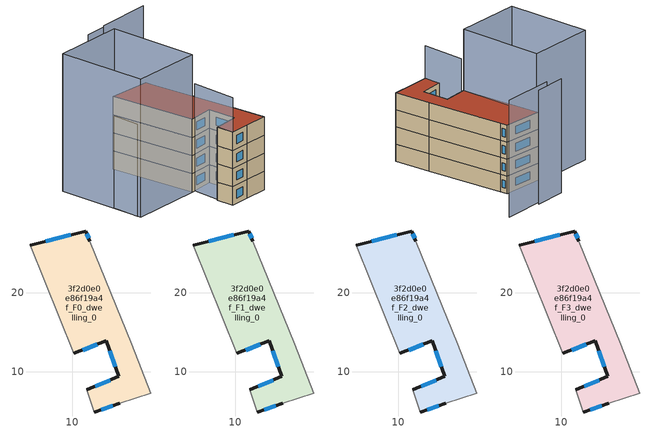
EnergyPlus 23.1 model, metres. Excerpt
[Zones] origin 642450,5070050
3f2d0e0e86f19a4f_F0_dwelling_0
 floor ground (EU_floor_Construction): 12.2,26.51 17.5,13.5 19.9,7.29 16,5.99 12.79,4.89 11.79,7.69 15.9,9.39 14.3,13.9 10.19,12.3 4.69,26.01 11.7,27.81 z0
 wall outside (EU_wall_Construction): 12.79,4.89 16,5.99 / 10.19,12.3 14.3,13.9 15.9,9.39 11.79,7.69 / 12.2,26.51 11.7,27.81 4.69,26.01 z0:3
 wall adiabatic (EU_wall_Construction): 16,5.99 19.9,7.29 17.5,13.5 12.2,26.51 / 11.79,7.69 12.79,4.89 / 4.69,26.01 10.19,12.3 z0:3
 window (EU_Window_Construction): 13.68,5.19 15.11,5.69 / 14.77,8.93 12.92,8.16 / 14.74,12.66 15.46,10.63 / 11.32,12.74 13.17,13.46 / 9.77,27.31 6.62,26.5 / 12.06,26.87 11.84,27.45 z0.83:2.17
3f2d0e0e86f19a4f_F1_dwelling_0
 floor to 3f2d0e0e86f19a4f_F0_dwelling_0 (EU_floor_Construction): 12.2,26.51 17.5,13.5 19.9,7.29 16,5.99 12.79,4.89 11.79,7.69 15.9,9.39 14.3,13.9 10.19,12.3 4.69,26.01 11.7,27.81 z3
 wall outside (EU_wall_Construction): 12.79,4.89 16,5.99 / 10.19,12.3 14.3,13.9 15.9,9.39 11.79,7.69 / 12.2,26.51 11.7,27.81 4.69,26.01 z3:6
 wall adiabatic (EU_wall_Construction): 16,5.99 19.9,7.29 17.5,13.5 12.2,26.51 / 11.79,7.69 12.79,4.89 / 4.69,26.01 10.19,12.3 z3:6
 window (EU_Window_Construction): 13.68,5.19 15.11,5.69 / 14.77,8.93 12.92,8.16 / 14.74,12.66 15.46,10.63 / 11.32,12.74 13.17,13.46 / 9.77,27.31 6.62,26.5 / 12.06,26.87 11.84,27.45 z3.83:5.17
3f2d0e0e86f19a4f_F2_dwelling_0
 floor to 3f2d0e0e86f19a4f_F1_dwelling_0 (EU_floor_Construction): 12.2,26.51 17.5,13.5 19.9,7.29 16,5.99 12.79,4.89 11.79,7.69 15.9,9.39 14.3,13.9 10.19,12.3 4.69,26.01 11.7,27.81 z6
 wall outside (EU_wall_Construction): 12.79,4.89 16,5.99 / 10.19,12.3 14.3,13.9 15.9,9.39 11.79,7.69 / 12.2,26.51 11.7,27.81 4.69,26.01 z6:9
 wall adiabatic (EU_wall_Construction): 16,5.99 19.9,7.29 17.5,13.5 12.2,26.51 / 11.79,7.69 12.79,4.89 / 4.69,26.01 10.19,12.3 z6:9
 window (EU_Window_Construction): 13.68,5.19 15.11,5.69 / 14.77,8.93 12.92,8.16 / 14.74,12.66 15.46,10.63 / 11.32,12.74 13.17,13.46 / 9.77,27.31 6.62,26.5 / 12.06,26.87 11.84,27.45 z6.83:8.17
3f2d0e0e86f19a4f_F3_dwelling_0
 floor to 3f2d0e0e86f19a4f_F2_dwelling_0 (EU_floor_Construction): 12.2,26.51 17.5,13.5 19.9,7.29 16,5.99 12.79,4.89 11.79,7.69 15.9,9.39 14.3,13.9 10.19,12.3 4.69,26.01 11.7,27.81 z9
 wall outside (EU_wall_Construction): 12.79,4.89 16,5.99 / 10.19,12.3 14.3,13.9 15.9,9.39 11.79,7.69 / 12.2,26.51 11.7,27.81 4.69,26.01 z9:12
 wall adiabatic (EU_wall_Construction): 16,5.99 19.9,7.29 17.5,13.5 12.2,26.51 / 11.79,7.69 12.79,4.89 / 4.69,26.01 10.19,12.3 z9:12
 window (EU_Window_Construction): 13.68,5.19 15.11,5.69 / 14.77,8.93 12.92,8.16 / 14.74,12.66 15.46,10.63 / 11.32,12.74 13.17,13.46 / 9.77,27.31 6.62,26.5 / 12.06,26.87 11.84,27.45 z9.83:11.17
 roof outside (EU_roof_Construction): 19.9,7.29 17.5,13.5 12.2,26.51 11.7,27.81 4.69,26.01 10.19,12.3 14.3,13.9 15.9,9.39 11.79,7.69 12.79,4.89 16,5.99 z12
shading: 10.76,12.45 12.79,4.89 z0:17.7; -5.73,23.12 -1.7,9 z0:15.2; -1.33,8.5 -6.11,23.01 / -6.11,23.01 5.41,26.81 / 5.41,26.81 10.19,12.3 / 10.19,12.3 -1.33,8.5 z0:22.7; 9.7,34.11 4.19,32.2 z0:20; 16.41,35.91 7.35,32.8 z0:20.5
[Building]
EU S2 Campaign: North Axis=0; Terrain=City; Solar Distribution=FullExterior
[Site:Location]
Lyon-Bron: Latitude=45.75; Longitude=5; Time Zone=1; Elevation=198
[SizingPeriod:WeatherFileDays]
AnnualSizingPeriod: Begin Month=1; Begin Day of Month=1; End Month=12; End Day of Month=31; Day of Week for Start Day=Monday; Use Weather File Daylight Saving Period=No; Use Weather File Rain and Snow Indicators=No
[MATERIAL]
EU_InternalMass_Material: Roughness=MediumRough; Thickness=0.1; Conductivity=1; Density=1800; Specific Heat=900; Thermal Absorptance=0.9; Solar Absorptance=0.7; Visible Absorptance=0.7
[MATERIAL:NOMASS] Roughness=MediumRough; Thermal Absorptance=0.9; Solar Absorptance=0.7; Visible Absorptance=0.7
Name | Thermal Resistance
EU_wall_NoMass | 0.87146
EU_roof_NoMass | 0.842276
EU_floor_NoMass | 0.496999
[WINDOWMATERIAL:SIMPLEGLAZINGSYSTEM]
EU_Window_SimpleGlazing: UFactor=2.2525; Solar Heat Gain Coefficient=0.76; Visible Transmittance=0.76
[CONSTRUCTION]
EU_wall_Construction: EU_wall_NoMass
EU_roof_Construction: EU_roof_NoMass
EU_floor_Construction: EU_floor_NoMass
EU_InternalMass_Construction: EU_InternalMass_Material
EU_Window_Construction: EU_Window_SimpleGlazing
[ZONE] Type=1; Multiplier=1; Ceiling Height=autocalculate; Floor Area=autocalculate; Part of Total Floor Area=Yes
Name | Volume
3f2d0e0e86f19a4f_F0_dwelling_0 | 422.249
3f2d0e0e86f19a4f_F1_dwelling_0; 3f2d0e0e86f19a4f_F2_dwelling_0 | 422.246
3f2d0e0e86f19a4f_F3_dwelling_0 | 1688.99
[INTERNALMASS] Construction=EU_InternalMass_Construction; Surface Area=140.749
Name | Zone or ZoneList
3f2d0e0e86f19a4f_F0_dwelling_0_EU_InternalMass | 3f2d0e0e86f19a4f_F0_dwelling_0
3f2d0e0e86f19a4f_F1_dwelling_0_EU_InternalMass | 3f2d0e0e86f19a4f_F1_dwelling_0
3f2d0e0e86f19a4f_F2_dwelling_0_EU_InternalMass | 3f2d0e0e86f19a4f_F2_dwelling_0
3f2d0e0e86f19a4f_F3_dwelling_0_EU_InternalMass | 3f2d0e0e86f19a4f_F3_dwelling_0
[OTHEREQUIPMENT] Fuel Type=Electricity; Design Level Calculation Method=Watts/Area; Power per Zone Floor Area=1; Fraction Latent=0; Fraction Radiant=0; Fraction Lost=0; Carbon Dioxide Generation Rate=0; EndUse Subcategory=EU_Step8_InternalGains
Name | Zone or ZoneList or Space or SpaceList | Schedule
EU_Step8_InternalGain_3f2d0e0e86f19a4f_F0_dwelling_0_f000 | 3f2d0e0e86f19a4f_F0_dwelling_0 | EU_Step8_GainSchedule_3f2d0e0e86f19a4f_F0_dwelling_0_f000
EU_Step8_InternalGain_3f2d0e0e86f19a4f_F1_dwelling_0_f000 | 3f2d0e0e86f19a4f_F1_dwelling_0 | EU_Step8_GainSchedule_3f2d0e0e86f19a4f_F1_dwelling_0_f000
EU_Step8_InternalGain_3f2d0e0e86f19a4f_F2_dwelling_0_f000 | 3f2d0e0e86f19a4f_F2_dwelling_0 | EU_Step8_GainSchedule_3f2d0e0e86f19a4f_F2_dwelling_0_f000
EU_Step8_InternalGain_3f2d0e0e86f19a4f_F3_dwelling_0_f000 | 3f2d0e0e86f19a4f_F3_dwelling_0 | EU_Step8_GainSchedule_3f2d0e0e86f19a4f_F3_dwelling_0_f000
[ZONEVENTILATION:DESIGNFLOWRATE] Schedule=EU_AlwaysOn; Design Flow Rate Calculation Method=AirChanges/Hour; Air Changes per Hour=0.425; Ventilation Type=Natural; Fan Pressure Rise=0; Fan Total Efficiency=1; Constant Term Coefficient=1; Temperature Term Coefficient=0; Velocity Term Coefficient=0; Velocity Squared Term Coefficient=0; Minimum Indoor Temperature=-100; Maximum Indoor Temperature=100; Delta Temperature=-100; Minimum Outdoor Temperature=-100; Maximum Outdoor Temperature=100; Maximum Wind Speed=40
Name | Zone or ZoneList or Space or SpaceList
EU_ConstantAir_3f2d0e0e86f19a4f_F0_dwelling_0 | 3f2d0e0e86f19a4f_F0_dwelling_0
EU_ConstantAir_3f2d0e0e86f19a4f_F1_dwelling_0 | 3f2d0e0e86f19a4f_F1_dwelling_0
EU_ConstantAir_3f2d0e0e86f19a4f_F2_dwelling_0 | 3f2d0e0e86f19a4f_F2_dwelling_0
EU_ConstantAir_3f2d0e0e86f19a4f_F3_dwelling_0 | 3f2d0e0e86f19a4f_F3_dwelling_0
[HVACTEMPLATE:THERMOSTAT] Constant Heating Setpoint=20; Constant Cooling Setpoint=50
EU_HeatOnly_3f2d0e0e86f19a4f_F0_dwelling_0; EU_HeatOnly_3f2d0e0e86f19a4f_F1_dwelling_0; EU_HeatOnly_3f2d0e0e86f19a4f_F2_dwelling_0; EU_HeatOnly_3f2d0e0e86f19a4f_F3_dwelling_0
[HVACTEMPLATE:ZONE:IDEALLOADSAIRSYSTEM] System Availability Schedule=EU_AlwaysOn; Maximum Heating Supply Air Temperature=50; Minimum Cooling Supply Air Temperature=13; Maximum Heating Supply Air Humidity Ratio=0.0156; Minimum Cooling Supply Air Humidity Ratio=0.0077; Heating Limit=NoLimit; Cooling Limit=NoLimit; Heating Availability Schedule=EU_AlwaysOn; Cooling Availability Schedule=EU_CoolingOff; Dehumidification Control Type=ConstantSensibleHeatRatio; Cooling Sensible Heat Ratio=0.7; Dehumidification Setpoint=60; Humidification Control Type=None; Humidification Setpoint=30; Outdoor Air Method=None; Outdoor Air Flow Rate per Person=0.00944; Outdoor Air Flow Rate per Zone Floor Area=0; Outdoor Air Flow Rate per Zone=0; Demand Controlled Ventilation Type=None; Outdoor Air Economizer Type=NoEconomizer; Heat Recovery Type=None; Sensible Heat Recovery Effectiveness=0.7; Latent Heat Recovery Effectiveness=0.65
Name | Template Thermostat
3f2d0e0e86f19a4f_F0_dwelling_0 | EU_HeatOnly_3f2d0e0e86f19a4f_F0_dwelling_0
3f2d0e0e86f19a4f_F1_dwelling_0 | EU_HeatOnly_3f2d0e0e86f19a4f_F1_dwelling_0
3f2d0e0e86f19a4f_F2_dwelling_0 | EU_HeatOnly_3f2d0e0e86f19a4f_F2_dwelling_0
3f2d0e0e86f19a4f_F3_dwelling_0 | EU_HeatOnly_3f2d0e0e86f19a4f_F3_dwelling_0
[SIZING:ZONE] Zone Cooling Design Supply Air Temperature Input Method=SupplyAirTemperature; Zone Cooling Design Supply Air Temperature=13; Zone Heating Design Supply Air Temperature Input Method=SupplyAirTemperature; Zone Heating Design Supply Air Temperature=50; Zone Cooling Design Supply Air Humidity Ratio=0.008; Zone Heating Design Supply Air Humidity Ratio=0.008; Cooling Design Air Flow Method=DesignDay; Cooling Design Air Flow Rate=0; Cooling Minimum Air Flow per Zone Floor Area=0.000762; Cooling Minimum Air Flow=0; Cooling Minimum Air Flow Fraction=0.2; Heating Design Air Flow Method=DesignDay; Heating Design Air Flow Rate=0; Heating Maximum Air Flow per Zone Floor Area=0.002032; Heating Maximum Air Flow=0.141576; Heating Maximum Air Flow Fraction=0.3; Account for Dedicated Outdoor Air System=No; Dedicated Outdoor Air System Control Strategy=NeutralSupplyAir; Dedicated Outdoor Air Low Setpoint Temperature for Design=autosize; Dedicated Outdoor Air High Setpoint Temperature for Design=autosize; Zone Load Sizing Method=Sensible Load Only No Latent Load; Zone Latent Cooling Design Supply Air Humidity Ratio Input Method=HumidityRatioDifference; Zone Cooling Design Supply Air Humidity Ratio Difference=0.005; Zone Latent Heating Design Supply Air Humidity Ratio Input Method=HumidityRatioDifference; Zone Humidification Design Supply Air Humidity Ratio Difference=0.005
3f2d0e0e86f19a4f_F0_dwelling_0; 3f2d0e0e86f19a4f_F1_dwelling_0; 3f2d0e0e86f19a4f_F2_dwelling_0; 3f2d0e0e86f19a4f_F3_dwelling_0
[SCHEDULE:CONSTANT]
Name | Hourly Value
EU_AlwaysOn | 1
EU_CoolingOff | 0
[SCHEDULE:FILE] Column Number=1; Rows to Skip at Top=0; Number of Hours of Data=8760; Column Separator=Comma; Interpolate to Timestep=No; Minutes per Item=60; Adjust Schedule for Daylight Savings=Yes
Name | File
EU_Step8_GainSchedule_3f2d0e0e86f19a4f_F0_dwelling_0_f000 | ../../schedules/3f2d0e0e86f19a4f/3f2d0e0e86f19a4f_F0_dwelling_0_f000_gain.csv
EU_Step8_GainSchedule_3f2d0e0e86f19a4f_F1_dwelling_0_f000 | ../../schedules/3f2d0e0e86f19a4f/3f2d0e0e86f19a4f_F1_dwelling_0_f000_gain.csv
EU_Step8_GainSchedule_3f2d0e0e86f19a4f_F2_dwelling_0_f000 | ../../schedules/3f2d0e0e86f19a4f/3f2d0e0e86f19a4f_F2_dwelling_0_f000_gain.csv
EU_Step8_GainSchedule_3f2d0e0e86f19a4f_F3_dwelling_0_f000 | ../../schedules/3f2d0e0e86f19a4f/3f2d0e0e86f19a4f_F3_dwelling_0_f000_gain.csv
